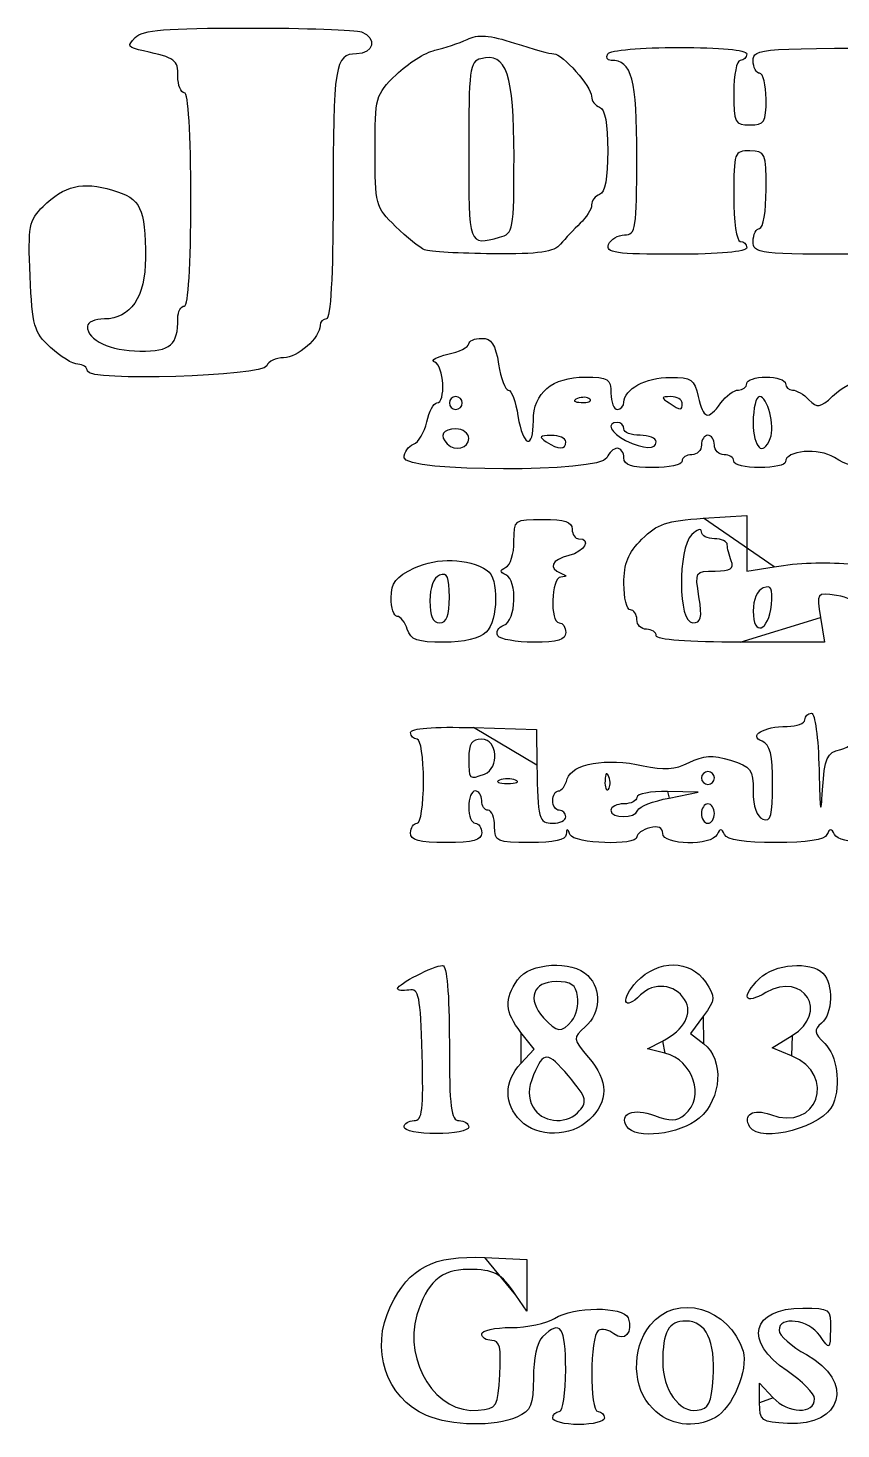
# Model space of a CAD drawing. Extents: x 1.04 to 4.15, y 7.76 to 9.54.
# Drawn here: x 1.039 to 1.458, y 7.79 to 8.512 of the extents above; entities that cross this region are included whole.
import ezdxf

# ---------------------------------------------------------------- set-up
doc = ezdxf.new("R2010")
doc.units = 0
doc.layers.add('Layer_1', color=7, linetype='CONTINUOUS')

msp = doc.modelspace()

# ---------------------------------------------------------------- linework, layer by layer
at = {"layer": 'Layer_1', "color": 7}
for points in [[(1.282262, 8.404561), (1.282262, 8.404561)], [(1.243672, 8.398087), (1.243672, 8.398087)], [(1.069762, 8.335536), (1.069762, 8.335536)], [(1.328855, 8.321146), (1.328855, 8.321145)], [(1.263092, 8.319131), (1.263092, 8.319131)], [(1.376425, 8.319131), (1.376425, 8.319131)], [(1.266425, 8.300798), (1.266425, 8.300798)], [(1.421889, 8.300806), (1.421889, 8.300806)], [(1.316425, 8.299131), (1.316425, 8.299131)], [(1.363092, 8.299132), (1.363092, 8.299131)], [(1.233092, 8.290903), (1.233092, 8.290903)], [(1.387403, 8.259688), (1.409758, 8.261112), (1.409758, 8.246748), (1.409758, 8.232384), (1.423925, 8.234707)], [(1.256425, 8.219023), (1.256425, 8.219023)], [(1.385144, 8.219129), (1.385145, 8.219129)], [(1.422468, 8.215195), (1.422468, 8.215195)], [(1.447789, 8.208604), (1.449837, 8.195798), (1.406464, 8.195798)], [(1.234758, 8.202461), (1.234758, 8.202461)], [(1.28141, 8.199151), (1.28141, 8.199151)], [(1.363092, 8.199131), (1.363092, 8.199129)], [(1.268925, 8.151749), (1.301425, 8.150794), (1.301617, 8.132461)], [(1.274486, 8.127818), (1.274486, 8.127818)], [(1.338702, 8.12642), (1.338702, 8.12642)], [(1.290592, 8.124669), (1.290592, 8.124669)], [(1.369769, 8.115463), (1.384758, 8.118397), (1.368925, 8.118763)], [(1.393092, 8.125795), (1.393092, 8.125795)], [(1.353658, 8.109162), (1.353658, 8.109161)], [(1.393092, 8.107461), (1.393092, 8.107461)], [(1.236424, 8.097461), (1.236425, 8.097461)], [(1.319606, 8.000611), (1.319606, 8.000611)], [(1.387417, 8.00309), (1.380747, 7.994069), (1.387586, 7.98878)], [(1.293283, 7.978564), (1.30014, 7.985925), (1.293283, 7.994643)], [(1.367562, 7.983963), (1.358524, 7.986231), (1.366314, 7.990179)], [(1.432852, 7.982561), (1.422833, 7.986711), (1.433183, 7.993005)], [(1.322425, 7.953127), (1.322425, 7.953128)], [(1.233092, 7.945795), (1.233092, 7.945794)], [(1.293092, 7.949128), (1.293092, 7.949128)], [(1.347912, 7.946085), (1.347912, 7.946085)], [(1.411425, 7.945795), (1.411425, 7.945795)], [(1.274799, 7.878507), (1.296415, 7.87746), (1.296422, 7.864218), (1.296428, 7.850976), (1.290788, 7.859218)], [(1.39244, 7.816513), (1.39244, 7.816513)], [(1.416429, 7.803711), (1.416429, 7.813717), (1.423404, 7.80623)], [(1.416429, 7.803711), (1.416429, 7.803711)], [(1.244604, 7.797146), (1.244603, 7.797145)], [(1.361277, 7.800641), (1.361277, 7.800641)]]:
    msp.add_lwpolyline(points, close=True, dxfattribs=at)
for points in [[(1.094384, 8.507559), (1.098289, 8.511463), (1.110129, 8.51246), (1.152585, 8.51246)], [(1.152585, 8.51246), (1.181899, 8.51246), (1.208256, 8.51155), (1.211156, 8.510437)], [(1.211156, 8.510437), (1.219375, 8.507283), (1.217448, 8.499127), (1.208484, 8.499127)], [(1.265529, 8.506581), (1.271184, 8.509321), (1.277059, 8.50886), (1.290078, 8.504655)], [(1.098789, 8.500614), (1.0906, 8.502412), (1.090071, 8.503246), (1.094384, 8.507559)], [(1.248996, 8.501006), (1.254001, 8.502091), (1.26144, 8.5046), (1.265529, 8.506581)], [(1.290078, 8.504655), (1.299492, 8.501615), (1.308594, 8.499127), (1.310304, 8.499127)], [(1.338095, 8.499127), (1.339255, 8.501005), (1.355352, 8.50246), (1.374958, 8.50246)], [(1.374958, 8.50246), (1.395938, 8.50246), (1.409761, 8.501137), (1.409761, 8.499127)], [(1.413095, 8.49568), (1.413095, 8.502048), (1.415827, 8.502229), (1.509761, 8.502091)], [(1.116429, 8.487565), (1.116429, 8.496138), (1.115271, 8.496995), (1.098789, 8.500614)], [(1.208484, 8.499127), (1.197403, 8.499127), (1.196527, 8.493595), (1.196474, 8.423294)], [(1.228996, 8.488378), (1.234991, 8.494239), (1.243991, 8.499922), (1.248996, 8.501006)], [(1.272708, 8.496658), (1.266938, 8.495149), (1.266429, 8.491262), (1.266429, 8.448738)], [(1.289762, 8.446144), (1.289762, 8.488716), (1.285915, 8.500112), (1.272708, 8.496658)], [(1.310304, 8.499127), (1.314771, 8.499127), (1.329762, 8.482274), (1.329762, 8.477251)], [(1.339803, 8.495794), (1.33773, 8.495794), (1.336962, 8.497294), (1.338095, 8.499127)], [(1.353095, 8.446032), (1.353095, 8.486305), (1.35056, 8.495794), (1.339803, 8.495794)], [(1.406428, 8.495794), (1.404595, 8.495794), (1.403095, 8.488294), (1.403095, 8.479127)], [(1.409761, 8.499127), (1.409761, 8.497294), (1.408261, 8.495794), (1.406428, 8.495794)], [(1.416428, 8.489127), (1.414595, 8.489127), (1.413095, 8.492076), (1.413095, 8.49568)], [(1.119762, 8.479127), (1.117929, 8.479127), (1.116429, 8.482924), (1.116429, 8.487565)], [(1.218095, 8.449127), (1.218095, 8.47703), (1.21836, 8.477981), (1.228996, 8.488378)], [(1.419761, 8.475794), (1.419761, 8.483127), (1.418261, 8.489127), (1.416428, 8.489127)], [(1.123095, 8.424127), (1.123095, 8.458572), (1.12185, 8.479127), (1.119762, 8.479127)], [(1.329762, 8.477251), (1.329762, 8.474922), (1.331637, 8.472391), (1.333929, 8.471627)], [(1.403095, 8.479127), (1.403095, 8.463572), (1.40365, 8.46246), (1.411428, 8.46246)], [(1.411428, 8.46246), (1.418928, 8.46246), (1.419761, 8.463794), (1.419761, 8.475794)], [(1.333929, 8.471627), (1.336677, 8.470712), (1.338095, 8.463053), (1.338095, 8.449127)], [(1.228672, 8.410193), (1.218417, 8.420217), (1.218095, 8.421402), (1.218095, 8.449127)], [(1.266429, 8.448738), (1.266429, 8.399907), (1.266294, 8.400282), (1.282262, 8.404561)], [(1.282262, 8.404561), (1.289506, 8.406503), (1.289762, 8.407923), (1.289762, 8.446144)], [(1.338095, 8.449127), (1.338095, 8.435201), (1.336677, 8.427543), (1.333929, 8.426627)], [(1.346785, 8.405794), (1.352627, 8.405794), (1.353095, 8.408774), (1.353095, 8.446032)], [(1.411428, 8.449127), (1.403333, 8.449127), (1.403095, 8.44846), (1.403095, 8.425794)], [(1.419762, 8.429127), (1.419762, 8.448238), (1.419392, 8.449127), (1.411428, 8.449127)], [(1.046915, 8.420452), (1.057811, 8.431249), (1.067274, 8.433474), (1.082676, 8.428859)], [(1.082676, 8.428859), (1.097496, 8.424419), (1.099646, 8.419995), (1.099716, 8.393804)], [(1.119762, 8.369127), (1.12185, 8.369127), (1.123095, 8.389683), (1.123095, 8.424127)], [(1.196474, 8.423294), (1.196441, 8.384991), (1.195194, 8.36246), (1.193095, 8.36246)], [(1.333929, 8.426627), (1.331637, 8.425863), (1.329762, 8.423447), (1.329762, 8.421257)], [(1.403095, 8.425794), (1.403095, 8.41246), (1.404523, 8.40246), (1.406428, 8.40246)], [(1.416428, 8.409127), (1.41828, 8.409127), (1.419762, 8.418016), (1.419762, 8.429127)], [(1.040249, 8.384554), (1.039161, 8.410477), (1.039682, 8.413285), (1.046915, 8.420452)], [(1.329762, 8.421257), (1.329762, 8.419067), (1.327137, 8.414798), (1.323929, 8.411769)], [(1.243672, 8.398087), (1.241239, 8.399059), (1.234489, 8.404506), (1.228672, 8.410193)], [(1.323929, 8.411769), (1.32072, 8.408741), (1.316161, 8.403907), (1.313797, 8.401028)], [(1.413095, 8.40246), (1.413095, 8.406127), (1.414595, 8.409127), (1.416428, 8.409127)], [(1.313797, 8.401028), (1.310425, 8.396922), (1.302883, 8.39585), (1.278797, 8.396057)], [(1.3732, 8.395794), (1.342069, 8.395794), (1.336923, 8.396537), (1.338556, 8.400794)], [(1.338556, 8.400794), (1.339612, 8.403544), (1.343314, 8.405794), (1.346785, 8.405794)], [(1.406428, 8.40246), (1.408262, 8.40246), (1.409762, 8.40096), (1.409762, 8.399127)], [(1.471428, 8.395794), (1.415317, 8.395794), (1.413095, 8.396048), (1.413095, 8.40246)], [(1.099716, 8.393804), (1.099772, 8.373892), (1.092046, 8.36246), (1.078538, 8.36246)], [(1.278797, 8.396057), (1.261911, 8.396201), (1.246105, 8.397116), (1.243672, 8.398087)], [(1.409762, 8.399127), (1.409762, 8.397107), (1.395352, 8.395794), (1.3732, 8.395794)], [(1.050767, 8.34778), (1.042204, 8.355714), (1.041331, 8.358768), (1.040249, 8.384554)], [(1.116429, 8.362733), (1.116429, 8.36625), (1.117929, 8.369127), (1.119762, 8.369127)], [(1.078538, 8.36246), (1.073711, 8.36246), (1.069762, 8.360751), (1.069762, 8.358661)], [(1.069762, 8.358661), (1.069762, 8.351496), (1.081439, 8.346006), (1.096905, 8.3459)], [(1.096905, 8.3459), (1.112895, 8.345789), (1.116429, 8.348837), (1.116429, 8.362733)], [(1.189762, 8.359165), (1.189762, 8.352753), (1.178181, 8.34246), (1.170966, 8.34246)], [(1.193095, 8.36246), (1.191262, 8.36246), (1.189762, 8.360978), (1.189762, 8.359165)], [(1.266425, 8.349548), (1.266425, 8.351152), (1.269408, 8.352465), (1.273053, 8.352465)], [(1.273053, 8.352465), (1.278207, 8.352465), (1.280154, 8.349501), (1.281812, 8.339131)], [(1.064934, 8.339127), (1.062278, 8.339127), (1.055903, 8.343021), (1.050767, 8.34778)], [(1.248925, 8.340209), (1.246634, 8.341106), (1.249633, 8.342919), (1.255592, 8.344236)], [(1.255592, 8.344236), (1.26155, 8.345554), (1.266425, 8.347944), (1.266425, 8.349548)], [(1.069762, 8.335536), (1.069762, 8.337511), (1.067589, 8.339127), (1.064934, 8.339127)], [(1.162267, 8.338294), (1.160442, 8.332799), (1.069762, 8.330096), (1.069762, 8.335536)], [(1.170966, 8.34246), (1.166943, 8.34246), (1.163028, 8.340585), (1.162267, 8.338294)], [(1.250023, 8.319131), (1.254689, 8.319131), (1.253688, 8.338342), (1.248925, 8.340209)], [(1.281812, 8.339131), (1.282985, 8.331798), (1.285235, 8.325798), (1.286812, 8.325798)], [(1.299759, 8.310057), (1.299759, 8.324435), (1.309329, 8.332465), (1.326463, 8.332465)], [(1.326463, 8.332465), (1.338423, 8.332465), (1.339759, 8.331627), (1.339759, 8.324131)], [(1.346425, 8.319597), (1.346425, 8.326239), (1.357682, 8.332249), (1.370327, 8.332359)], [(1.370327, 8.332359), (1.381245, 8.332459), (1.382799, 8.331389), (1.384759, 8.322465)], [(1.405495, 8.325798), (1.40784, 8.325798), (1.409759, 8.327298), (1.409759, 8.329131)], [(1.409759, 8.329131), (1.409759, 8.330965), (1.414259, 8.332465), (1.419759, 8.332465)], [(1.419759, 8.332465), (1.425259, 8.332465), (1.429759, 8.330965), (1.429759, 8.329131)], [(1.429759, 8.329131), (1.429759, 8.327298), (1.431366, 8.325798), (1.43333, 8.325798)], [(1.454049, 8.322641), (1.464239, 8.332134), (1.475752, 8.334251), (1.486017, 8.328518)], [(1.259758, 8.322465), (1.257925, 8.322465), (1.256425, 8.320965), (1.256425, 8.319131)], [(1.263092, 8.319131), (1.263092, 8.320965), (1.261592, 8.322465), (1.259758, 8.322465)], [(1.286812, 8.325798), (1.288389, 8.325798), (1.290639, 8.319798), (1.291812, 8.312465)], [(1.322467, 8.321409), (1.319807, 8.320344), (1.320597, 8.319555), (1.32448, 8.319395)], [(1.328855, 8.321145), (1.327748, 8.322253), (1.324873, 8.322371), (1.322467, 8.321409)], [(1.32448, 8.319395), (1.327994, 8.31925), (1.329963, 8.320038), (1.328855, 8.321146)], [(1.339759, 8.324131), (1.339759, 8.319548), (1.341259, 8.315798), (1.343092, 8.315798)], [(1.370592, 8.322414), (1.365606, 8.322369), (1.365485, 8.321893), (1.369758, 8.319131)], [(1.376425, 8.319131), (1.376425, 8.320965), (1.3738, 8.322442), (1.370592, 8.322414)], [(1.384759, 8.322465), (1.387334, 8.31074), (1.389858, 8.310019), (1.396425, 8.319131)], [(1.396425, 8.319131), (1.399068, 8.322798), (1.403149, 8.325798), (1.405495, 8.325798)], [(1.416361, 8.322465), (1.414563, 8.322465), (1.413092, 8.316465), (1.413092, 8.309131)], [(1.421889, 8.300806), (1.424404, 8.307361), (1.42055, 8.322465), (1.416361, 8.322465)], [(1.43333, 8.325798), (1.435294, 8.325798), (1.43913, 8.32357), (1.441854, 8.320846)], [(1.441854, 8.320846), (1.446235, 8.316465), (1.447642, 8.316672), (1.454049, 8.322641)], [(1.244819, 8.30941), (1.245994, 8.314757), (1.248335, 8.319131), (1.250023, 8.319131)], [(1.256425, 8.319131), (1.256425, 8.317298), (1.257925, 8.315798), (1.259758, 8.315798)], [(1.259758, 8.315798), (1.261592, 8.315798), (1.263092, 8.317298), (1.263092, 8.319131)], [(1.343092, 8.315798), (1.344925, 8.315798), (1.346425, 8.317508), (1.346425, 8.319597)], [(1.369758, 8.319131), (1.376049, 8.315066), (1.376425, 8.315066), (1.376425, 8.319131)], [(1.237888, 8.297848), (1.240526, 8.29886), (1.243645, 8.304063), (1.244819, 8.30941)], [(1.291812, 8.312465), (1.29438, 8.296403), (1.299759, 8.294773), (1.299759, 8.310057)], [(1.343092, 8.309131), (1.337091, 8.309131), (1.339595, 8.303562), (1.347258, 8.299866)], [(1.346425, 8.305798), (1.346425, 8.307631), (1.344925, 8.309131), (1.343092, 8.309131)], [(1.413092, 8.309131), (1.413092, 8.29594), (1.418175, 8.291128), (1.421889, 8.300806)], [(1.259758, 8.305798), (1.253117, 8.305798), (1.251088, 8.302246), (1.255314, 8.29802)], [(1.255314, 8.29802), (1.259374, 8.293961), (1.266425, 8.295723), (1.266425, 8.300798)], [(1.266425, 8.300798), (1.266425, 8.303576), (1.263462, 8.305798), (1.259758, 8.305798)], [(1.308925, 8.302414), (1.30286, 8.302369), (1.302382, 8.301745), (1.306425, 8.299131)], [(1.316425, 8.299131), (1.316425, 8.300965), (1.31305, 8.302442), (1.308925, 8.302414)], [(1.354758, 8.302465), (1.350175, 8.302465), (1.346425, 8.303965), (1.346425, 8.305798)], [(1.347258, 8.299866), (1.356917, 8.295208), (1.363092, 8.294921), (1.363092, 8.299132)], [(1.363092, 8.299131), (1.363092, 8.300965), (1.359342, 8.302465), (1.354758, 8.302465)], [(1.389758, 8.30247), (1.387925, 8.30247), (1.386425, 8.30022), (1.386425, 8.29747)], [(1.393092, 8.29747), (1.393092, 8.30022), (1.391592, 8.30247), (1.389758, 8.30247)], [(1.233092, 8.290903), (1.233092, 8.29371), (1.23525, 8.296836), (1.237888, 8.297848)], [(1.306425, 8.299131), (1.312887, 8.294955), (1.316425, 8.294955), (1.316425, 8.299131)], [(1.342987, 8.295803), (1.341096, 8.295803), (1.338686, 8.293553), (1.337631, 8.290803)], [(1.346425, 8.290803), (1.346425, 8.293553), (1.344878, 8.295803), (1.342987, 8.295803)], [(1.381425, 8.29247), (1.378675, 8.29247), (1.376425, 8.29097), (1.376425, 8.289137)], [(1.386425, 8.29747), (1.386425, 8.29472), (1.384175, 8.29247), (1.381425, 8.29247)], [(1.398092, 8.29247), (1.395342, 8.29247), (1.393092, 8.29472), (1.393092, 8.29747)], [(1.403092, 8.289137), (1.403092, 8.29097), (1.400842, 8.29247), (1.398092, 8.29247)], [(1.454994, 8.290956), (1.447, 8.296194), (1.429758, 8.294704), (1.429758, 8.288775)], [(1.488506, 8.294898), (1.478954, 8.284592), (1.466875, 8.283171), (1.454994, 8.290956)], [(1.337631, 8.290803), (1.334731, 8.283246), (1.233092, 8.283348), (1.233092, 8.290903)], [(1.361425, 8.285803), (1.350314, 8.285803), (1.346425, 8.2871), (1.346425, 8.290803)], [(1.376425, 8.289137), (1.376425, 8.287303), (1.369675, 8.285803), (1.361425, 8.285803)], [(1.416425, 8.285803), (1.409092, 8.285803), (1.403092, 8.287303), (1.403092, 8.289137)], [(1.429758, 8.288775), (1.429758, 8.287141), (1.423758, 8.285803), (1.416425, 8.285803)], [(1.289758, 8.247739), (1.289758, 8.259015), (1.289907, 8.259128), (1.304758, 8.259128)], [(1.304758, 8.259128), (1.315869, 8.259128), (1.319758, 8.257832), (1.319758, 8.254128)], [(1.355736, 8.248953), (1.36365, 8.256867), (1.368403, 8.258479), (1.387403, 8.259688)], [(1.323091, 8.249128), (1.329944, 8.249128), (1.326109, 8.242509), (1.318091, 8.240497)], [(1.319758, 8.254128), (1.319758, 8.251378), (1.321258, 8.249128), (1.323091, 8.249128)], [(1.346425, 8.226052), (1.346425, 8.236484), (1.348589, 8.241806), (1.355736, 8.248953)], [(1.381425, 8.251272), (1.374021, 8.243868), (1.374377, 8.205796), (1.38185, 8.205796)], [(1.386425, 8.252701), (1.386425, 8.254665), (1.384175, 8.254022), (1.381425, 8.251272)], [(1.393092, 8.249129), (1.389425, 8.249129), (1.386425, 8.250736), (1.386425, 8.252701)], [(1.399758, 8.246069), (1.399758, 8.247752), (1.396758, 8.249129), (1.393092, 8.249129)], [(1.285591, 8.234406), (1.287883, 8.235475), (1.289758, 8.241475), (1.289758, 8.247739)], [(1.401781, 8.237735), (1.400669, 8.240635), (1.399758, 8.244385), (1.399758, 8.246069)], [(1.238416, 8.234058), (1.250266, 8.239681), (1.265942, 8.239174), (1.275925, 8.232843)], [(1.285591, 8.230517), (1.282258, 8.232072), (1.282258, 8.23285), (1.285591, 8.234406)], [(1.318091, 8.240497), (1.309115, 8.238244), (1.307206, 8.234046), (1.313925, 8.231335)], [(1.393409, 8.232463), (1.401519, 8.232463), (1.40336, 8.233622), (1.401781, 8.237735)], [(1.423925, 8.234707), (1.436487, 8.236767), (1.449385, 8.237253), (1.462258, 8.236152)], [(1.226425, 8.218748), (1.226425, 8.226515), (1.228734, 8.229464), (1.238416, 8.234058)], [(1.251425, 8.230333), (1.24834, 8.229149), (1.246425, 8.224083), (1.246425, 8.217105)], [(1.256425, 8.219023), (1.256425, 8.229413), (1.255352, 8.23184), (1.251425, 8.230333)], [(1.275925, 8.232843), (1.282035, 8.228968), (1.281629, 8.20719), (1.275329, 8.20089)], [(1.284547, 8.204508), (1.290876, 8.206937), (1.291709, 8.227662), (1.285591, 8.230517)], [(1.313925, 8.229391), (1.308947, 8.229077), (1.308125, 8.205795), (1.313091, 8.205795)], [(1.313925, 8.231335), (1.317258, 8.22999), (1.317258, 8.229602), (1.313925, 8.229391)], [(1.385145, 8.219129), (1.38304, 8.23229), (1.383147, 8.232463), (1.393409, 8.232463)], [(1.349758, 8.212463), (1.347925, 8.212463), (1.346425, 8.218578), (1.346425, 8.226052)], [(1.418301, 8.223748), (1.415192, 8.222555), (1.413092, 8.217749), (1.413092, 8.211828)], [(1.422468, 8.215195), (1.423301, 8.223625), (1.422461, 8.225345), (1.418301, 8.223748)], [(1.456083, 8.219892), (1.445774, 8.221405), (1.445748, 8.22137), (1.447789, 8.208604)], [(1.466425, 8.213753), (1.466425, 8.216374), (1.461947, 8.219032), (1.456083, 8.219892)], [(1.229534, 8.209128), (1.227824, 8.209128), (1.226425, 8.213457), (1.226425, 8.218748)], [(1.246425, 8.217105), (1.246425, 8.209273), (1.247963, 8.205795), (1.251425, 8.205795)], [(1.251425, 8.205795), (1.255029, 8.205795), (1.256425, 8.209487), (1.256425, 8.219023)], [(1.38185, 8.205796), (1.386314, 8.205796), (1.386898, 8.208161), (1.385144, 8.219129)], [(1.413092, 8.211828), (1.413092, 8.198411), (1.421093, 8.201284), (1.422468, 8.215195)], [(1.234758, 8.202461), (1.233594, 8.206128), (1.231243, 8.209128), (1.229534, 8.209128)], [(1.313091, 8.205795), (1.314925, 8.205795), (1.316425, 8.203545), (1.316425, 8.200795)], [(1.353092, 8.207463), (1.353092, 8.210213), (1.351592, 8.212463), (1.349758, 8.212463)], [(1.358092, 8.202463), (1.355342, 8.202463), (1.353092, 8.204713), (1.353092, 8.207463)], [(1.253554, 8.195795), (1.239801, 8.195795), (1.236502, 8.196965), (1.234758, 8.202461)], [(1.275329, 8.20089), (1.272116, 8.197676), (1.264075, 8.195795), (1.253554, 8.195795)], [(1.28141, 8.199151), (1.280269, 8.200998), (1.28168, 8.203408), (1.284547, 8.204508)], [(1.299955, 8.195795), (1.290896, 8.195795), (1.282551, 8.197305), (1.28141, 8.199151)], [(1.316425, 8.200795), (1.316425, 8.197025), (1.312372, 8.195795), (1.299955, 8.195795)], [(1.363092, 8.199129), (1.363092, 8.200963), (1.360842, 8.202463), (1.358092, 8.202463)], [(1.406464, 8.195798), (1.379771, 8.195798), (1.363092, 8.19708), (1.363092, 8.199131)], [(1.430591, 8.15241), (1.435633, 8.152432), (1.439758, 8.153961), (1.439758, 8.155794)], [(1.439758, 8.155794), (1.439758, 8.157627), (1.441258, 8.159127), (1.443091, 8.159127)], [(1.443091, 8.159127), (1.445011, 8.159127), (1.446692, 8.146763), (1.447055, 8.129961)], [(1.236425, 8.149249), (1.236425, 8.151461), (1.248109, 8.15236), (1.268925, 8.151749)], [(1.239758, 8.145795), (1.237925, 8.145795), (1.236425, 8.147349), (1.236425, 8.149249)], [(1.417812, 8.144696), (1.410423, 8.147531), (1.418393, 8.152342), (1.430591, 8.15241)], [(1.243092, 8.124128), (1.243092, 8.13635), (1.241639, 8.145795), (1.239758, 8.145795)], [(1.273092, 8.145795), (1.267906, 8.145795), (1.266425, 8.143572), (1.266425, 8.135795)], [(1.274486, 8.127818), (1.282499, 8.130893), (1.281344, 8.145795), (1.273092, 8.145795)], [(1.423091, 8.12267), (1.423091, 8.137843), (1.421817, 8.143159), (1.417812, 8.144696)], [(1.448878, 8.119639), (1.44994, 8.136406), (1.450972, 8.13871), (1.458248, 8.140536)], [(1.458248, 8.140536), (1.462745, 8.141664), (1.466424, 8.144809), (1.466424, 8.147524)], [(1.266425, 8.135795), (1.266425, 8.124986), (1.266615, 8.124798), (1.274486, 8.127818)], [(1.317257, 8.125286), (1.319316, 8.13316), (1.33753, 8.136335), (1.356364, 8.132103)], [(1.356364, 8.132103), (1.366984, 8.129717), (1.372719, 8.130116), (1.380002, 8.13375)], [(1.380002, 8.13375), (1.387525, 8.137502), (1.392172, 8.137762), (1.401354, 8.134944)], [(1.401354, 8.134944), (1.412036, 8.131666), (1.413091, 8.130226), (1.413091, 8.118925)], [(1.301617, 8.132461), (1.30191, 8.104576), (1.302484, 8.102461), (1.309758, 8.102461)], [(1.338702, 8.12642), (1.337637, 8.129079), (1.336848, 8.128289), (1.336688, 8.124406)], [(1.338439, 8.120031), (1.339547, 8.121138), (1.339665, 8.124013), (1.338702, 8.12642)], [(1.389758, 8.129128), (1.387925, 8.129128), (1.386425, 8.127628), (1.386425, 8.125795)], [(1.393092, 8.125795), (1.393092, 8.127628), (1.391592, 8.129128), (1.389758, 8.129128)], [(1.447055, 8.129961), (1.44753, 8.107937), (1.447977, 8.105409), (1.448878, 8.119639)], [(1.239758, 8.102461), (1.241639, 8.102461), (1.243092, 8.111906), (1.243092, 8.124128)], [(1.269758, 8.119127), (1.267924, 8.119127), (1.266424, 8.115377), (1.266424, 8.110794)], [(1.273091, 8.114127), (1.273091, 8.116877), (1.271591, 8.119127), (1.269758, 8.119127)], [(1.282258, 8.124669), (1.279967, 8.123744), (1.281842, 8.122988), (1.286425, 8.122988)], [(1.290592, 8.124669), (1.2883, 8.125593), (1.28455, 8.125593), (1.282258, 8.124669)], [(1.286425, 8.122988), (1.291008, 8.122988), (1.292883, 8.123744), (1.290592, 8.124669)], [(1.309758, 8.114127), (1.309758, 8.116877), (1.311083, 8.119127), (1.312702, 8.119127)], [(1.312702, 8.119127), (1.314322, 8.119127), (1.316372, 8.121899), (1.317257, 8.125286)], [(1.336688, 8.124406), (1.336544, 8.120892), (1.337331, 8.118923), (1.338439, 8.120031)], [(1.368925, 8.118763), (1.360217, 8.118964), (1.353092, 8.117628), (1.353092, 8.115795)], [(1.386425, 8.125795), (1.386425, 8.123961), (1.387925, 8.122461), (1.389758, 8.122461)], [(1.389758, 8.122461), (1.391592, 8.122461), (1.393092, 8.123961), (1.393092, 8.125795)], [(1.413091, 8.118925), (1.413091, 8.110962), (1.414885, 8.105819), (1.418091, 8.104589)], [(1.418091, 8.104589), (1.422193, 8.103015), (1.423091, 8.106262), (1.423091, 8.12267)], [(1.276424, 8.109127), (1.274591, 8.109127), (1.273091, 8.111377), (1.273091, 8.114127)], [(1.313091, 8.109127), (1.311258, 8.109127), (1.309758, 8.111377), (1.309758, 8.114127)], [(1.346425, 8.112462), (1.342758, 8.112462), (1.339758, 8.110962), (1.339758, 8.109128)], [(1.353092, 8.115795), (1.353092, 8.113962), (1.350092, 8.112462), (1.346425, 8.112462)], [(1.353658, 8.109161), (1.354275, 8.111013), (1.361525, 8.113849), (1.369769, 8.115463)], [(1.389758, 8.112461), (1.387925, 8.112461), (1.386425, 8.110211), (1.386425, 8.107461)], [(1.393092, 8.107461), (1.393092, 8.110211), (1.391592, 8.112461), (1.389758, 8.112461)], [(1.266424, 8.110794), (1.266424, 8.106211), (1.267924, 8.102461), (1.269758, 8.102461)], [(1.279758, 8.100794), (1.279758, 8.105377), (1.278258, 8.109127), (1.276424, 8.109127)], [(1.309758, 8.102461), (1.313424, 8.102461), (1.316424, 8.103961), (1.316424, 8.105794)], [(1.316424, 8.105794), (1.316424, 8.107627), (1.314924, 8.109127), (1.313091, 8.109127)], [(1.339758, 8.109128), (1.339758, 8.104762), (1.352202, 8.104792), (1.353658, 8.109162)], [(1.386425, 8.107461), (1.386425, 8.104711), (1.387925, 8.102461), (1.389758, 8.102461)], [(1.389758, 8.102461), (1.391592, 8.102461), (1.393092, 8.104711), (1.393092, 8.107461)], [(1.254758, 8.092461), (1.240684, 8.092461), (1.236424, 8.093622), (1.236424, 8.097461)], [(1.236425, 8.097461), (1.236425, 8.100211), (1.237925, 8.102461), (1.239758, 8.102461)], [(1.273091, 8.097461), (1.273091, 8.093622), (1.268832, 8.092461), (1.254758, 8.092461)], [(1.269758, 8.102461), (1.271591, 8.102461), (1.273091, 8.100211), (1.273091, 8.097461)], [(1.298091, 8.092461), (1.280758, 8.092461), (1.279758, 8.092915), (1.279758, 8.100794)], [(1.318632, 8.096627), (1.317287, 8.099961), (1.316898, 8.099961), (1.316688, 8.096627)], [(1.359758, 8.100093), (1.356091, 8.099134), (1.353091, 8.097025), (1.353091, 8.095405)], [(1.366424, 8.097149), (1.366424, 8.100195), (1.364091, 8.101226), (1.359758, 8.100093)], [(1.39448, 8.096627), (1.391696, 8.090661), (1.366424, 8.09113), (1.366424, 8.097149)], [(1.398369, 8.096627), (1.396813, 8.099961), (1.396036, 8.099961), (1.39448, 8.096627)], [(1.455036, 8.096627), (1.45348, 8.099961), (1.452702, 8.099961), (1.451147, 8.096627)], [(1.316688, 8.096627), (1.316511, 8.093831), (1.310395, 8.092461), (1.298091, 8.092461)], [(1.353091, 8.095405), (1.353091, 8.090713), (1.320553, 8.091867), (1.318632, 8.096627)], [(1.424758, 8.092461), (1.408461, 8.092461), (1.399665, 8.09385), (1.398369, 8.096627)], [(1.451147, 8.096627), (1.44985, 8.09385), (1.441054, 8.092461), (1.424758, 8.092461)], [(1.483091, 8.095794), (1.483091, 8.090938), (1.457334, 8.091703), (1.455036, 8.096627)], [(1.353104, 8.020807), (1.363913, 8.032313), (1.38091, 8.032223), (1.388512, 8.02062)], [(1.229758, 8.017229), (1.229758, 8.01952), (1.248466, 8.029128), (1.252926, 8.029128)], [(1.252926, 8.029128), (1.255175, 8.029128), (1.256425, 8.014834), (1.256425, 7.989128)], [(1.291614, 8.021719), (1.297922, 8.030725), (1.319714, 8.03203), (1.327854, 8.02389)], [(1.416425, 8.022462), (1.42389, 8.029926), (1.442754, 8.031466), (1.449092, 8.025128)], [(1.433183, 7.993005), (1.452515, 8.004761), (1.439347, 8.026348), (1.419694, 8.015117)], [(1.449092, 8.025128), (1.454589, 8.019631), (1.454122, 8.004133), (1.448315, 7.999313)], [(1.293283, 7.994643), (1.285077, 8.005074), (1.284663, 8.011795), (1.291614, 8.021719)], [(1.311471, 8.020794), (1.299436, 8.020794), (1.296299, 8.011809), (1.304983, 8.002213)], [(1.322514, 8.013111), (1.321654, 8.019175), (1.319327, 8.020794), (1.311471, 8.020794)], [(1.327854, 8.02389), (1.335039, 8.016704), (1.334425, 8.0047), (1.326504, 7.997532)], [(1.355015, 8.013908), (1.346199, 8.005092), (1.344409, 8.011553), (1.353104, 8.020807)], [(1.377734, 8.011628), (1.372756, 8.019569), (1.361778, 8.020671), (1.355015, 8.013908)], [(1.388512, 8.02062), (1.39379, 8.012566), (1.393731, 8.011631), (1.387417, 8.00309)], [(1.419694, 8.015117), (1.408335, 8.008625), (1.406565, 8.012601), (1.416425, 8.022462)], [(1.235592, 8.016482), (1.232383, 8.015943), (1.229758, 8.016279), (1.229758, 8.017229)], [(1.242375, 7.983294), (1.241529, 8.013694), (1.240782, 8.017353), (1.235592, 8.016482)], [(1.319606, 8.000611), (1.321804, 8.00326), (1.323113, 8.008885), (1.322514, 8.013111)], [(1.366314, 7.990179), (1.377685, 7.995943), (1.382223, 8.004466), (1.377734, 8.011628)], [(1.304983, 8.002213), (1.311937, 7.994528), (1.314339, 7.994265), (1.319606, 8.000611)], [(1.326504, 7.997532), (1.319962, 7.991612), (1.319974, 7.991501), (1.328171, 7.98176)], [(1.448315, 7.999313), (1.444221, 7.995916), (1.44446, 7.994427), (1.449982, 7.988905)], [(1.256425, 7.989128), (1.256425, 7.955795), (1.257258, 7.949128), (1.261425, 7.949128)], [(1.387586, 7.98878), (1.398166, 7.980597), (1.396933, 7.960422), (1.385239, 7.950362)], [(1.449982, 7.988905), (1.45635, 7.982536), (1.458371, 7.968077), (1.454355, 7.957611)], [(1.238208, 7.949128), (1.242537, 7.949128), (1.243179, 7.954388), (1.242375, 7.983294)], [(1.317795, 7.972205), (1.307116, 7.984898), (1.304938, 7.984965), (1.299883, 7.972763)], [(1.328171, 7.98176), (1.33849, 7.969496), (1.338666, 7.959062), (1.328711, 7.949709)], [(1.377824, 7.952239), (1.388483, 7.961085), (1.382278, 7.980269), (1.367562, 7.983963)], [(1.421983, 7.952249), (1.446123, 7.943071), (1.456735, 7.972668), (1.432852, 7.982561)], [(1.293092, 7.949128), (1.284525, 7.957694), (1.2846, 7.969245), (1.293283, 7.978564)], [(1.299883, 7.972763), (1.296886, 7.965527), (1.296813, 7.961296), (1.299597, 7.956096)], [(1.322425, 7.953128), (1.328023, 7.958726), (1.327571, 7.960588), (1.317795, 7.972205)], [(1.299597, 7.956096), (1.303705, 7.94842), (1.316105, 7.946807), (1.322425, 7.953127)], [(1.347912, 7.946085), (1.343764, 7.952797), (1.351381, 7.955861), (1.36213, 7.951804)], [(1.411425, 7.945795), (1.407448, 7.95223), (1.413041, 7.955649), (1.421983, 7.952249)], [(1.454355, 7.957611), (1.449953, 7.946141), (1.416843, 7.937028), (1.411425, 7.945795)], [(1.233092, 7.945794), (1.233092, 7.947628), (1.235394, 7.949128), (1.238208, 7.949128)], [(1.249758, 7.942461), (1.240592, 7.942461), (1.233092, 7.943961), (1.233092, 7.945795)], [(1.266425, 7.945795), (1.266425, 7.943961), (1.258925, 7.942461), (1.249758, 7.942461)], [(1.261425, 7.949128), (1.264175, 7.949128), (1.266425, 7.947628), (1.266425, 7.945795)], [(1.328711, 7.949709), (1.318892, 7.940485), (1.302011, 7.940209), (1.293092, 7.949128)], [(1.385239, 7.950362), (1.375446, 7.941939), (1.352125, 7.939267), (1.347912, 7.946085)], [(1.36213, 7.951804), (1.370396, 7.948683), (1.373649, 7.948774), (1.377824, 7.952239)], [(1.226083, 7.853412), (1.235814, 7.873514), (1.248028, 7.879805), (1.274799, 7.878507)], [(1.266112, 7.872409), (1.252301, 7.872464), (1.244456, 7.865493), (1.239707, 7.848936)], [(1.290788, 7.859218), (1.282949, 7.870673), (1.279811, 7.87235), (1.266112, 7.872409)], [(1.360004, 7.843677), (1.373358, 7.860653), (1.400996, 7.852872), (1.407859, 7.830204)], [(1.244603, 7.797145), (1.223668, 7.806264), (1.215408, 7.83136), (1.226083, 7.853412)], [(1.310713, 7.847155), (1.32049, 7.853373), (1.34622, 7.853548), (1.348575, 7.847413)], [(1.430595, 7.820053), (1.407852, 7.835327), (1.412169, 7.85246), (1.438762, 7.85246)], [(1.438762, 7.85246), (1.452747, 7.85246), (1.453091, 7.852196), (1.45292, 7.841626)], [(1.239707, 7.848936), (1.232696, 7.824489), (1.249887, 7.797707), (1.271251, 7.799797)], [(1.288213, 7.84246), (1.296527, 7.84246), (1.306652, 7.844572), (1.310713, 7.847155)], [(1.316429, 7.820793), (1.316429, 7.842891), (1.313656, 7.846829), (1.304524, 7.837698)], [(1.348575, 7.847413), (1.351403, 7.840042), (1.346684, 7.834764), (1.341278, 7.839251)], [(1.378335, 7.845793), (1.369529, 7.845793), (1.366429, 7.840273), (1.366429, 7.824595)], [(1.39244, 7.816513), (1.393677, 7.835747), (1.388838, 7.845793), (1.378335, 7.845793)], [(1.447514, 7.838293), (1.441684, 7.846651), (1.426429, 7.84864), (1.426429, 7.841043)], [(1.273095, 7.839126), (1.273095, 7.84096), (1.279898, 7.84246), (1.288213, 7.84246)], [(1.278269, 7.835793), (1.275424, 7.835793), (1.273095, 7.837293), (1.273095, 7.839126)], [(1.304524, 7.837698), (1.30169, 7.834863), (1.299762, 7.826309), (1.299762, 7.816566)], [(1.333241, 7.840883), (1.328785, 7.838129), (1.328649, 7.799126), (1.333096, 7.799126)], [(1.341278, 7.839251), (1.338771, 7.841331), (1.335155, 7.842066), (1.333241, 7.840883)], [(1.361277, 7.800641), (1.35073, 7.811188), (1.35014, 7.831137), (1.360004, 7.843677)], [(1.426429, 7.841043), (1.426429, 7.83843), (1.432804, 7.832783), (1.440595, 7.828493)], [(1.45292, 7.841626), (1.452746, 7.83081), (1.452737, 7.830805), (1.447514, 7.838293)], [(1.282436, 7.818293), (1.283244, 7.832321), (1.282414, 7.835793), (1.278269, 7.835793)], [(1.407859, 7.830204), (1.41069, 7.820855), (1.402273, 7.800704), (1.393597, 7.796061)], [(1.366429, 7.824595), (1.366429, 7.810448), (1.375037, 7.798457), (1.384251, 7.79977)], [(1.440595, 7.828493), (1.465629, 7.81471), (1.459229, 7.79149), (1.430802, 7.792961)], [(1.271251, 7.799797), (1.28103, 7.800754), (1.281468, 7.801477), (1.282436, 7.818293)], [(1.299762, 7.816566), (1.299762, 7.802259), (1.298692, 7.799709), (1.291272, 7.796328)], [(1.313096, 7.799126), (1.314976, 7.799126), (1.316429, 7.808571), (1.316429, 7.820793)], [(1.384251, 7.79977), (1.390264, 7.800627), (1.391593, 7.803343), (1.39244, 7.816513)], [(1.444762, 7.805666), (1.444762, 7.808345), (1.438387, 7.81482), (1.430595, 7.820053)], [(1.430802, 7.792961), (1.417217, 7.793665), (1.416429, 7.794254), (1.416429, 7.803711)], [(1.423404, 7.80623), (1.431029, 7.798045), (1.444762, 7.797682), (1.444762, 7.805666)], [(1.291272, 7.796328), (1.28007, 7.791224), (1.257282, 7.791623), (1.244604, 7.797146)], [(1.309762, 7.795793), (1.309762, 7.797626), (1.311262, 7.799126), (1.313096, 7.799126)], [(1.323096, 7.792459), (1.315762, 7.792459), (1.309762, 7.793959), (1.309762, 7.795793)], [(1.336429, 7.795793), (1.336429, 7.793959), (1.330429, 7.792459), (1.323096, 7.792459)], [(1.333096, 7.799126), (1.334929, 7.799126), (1.336429, 7.797626), (1.336429, 7.795793)], [(1.393597, 7.796061), (1.382557, 7.790153), (1.369983, 7.791935), (1.361277, 7.800641)]]:
    msp.add_open_spline(points, degree=3, dxfattribs=at)

doc.saveas('drawing.dxf')
